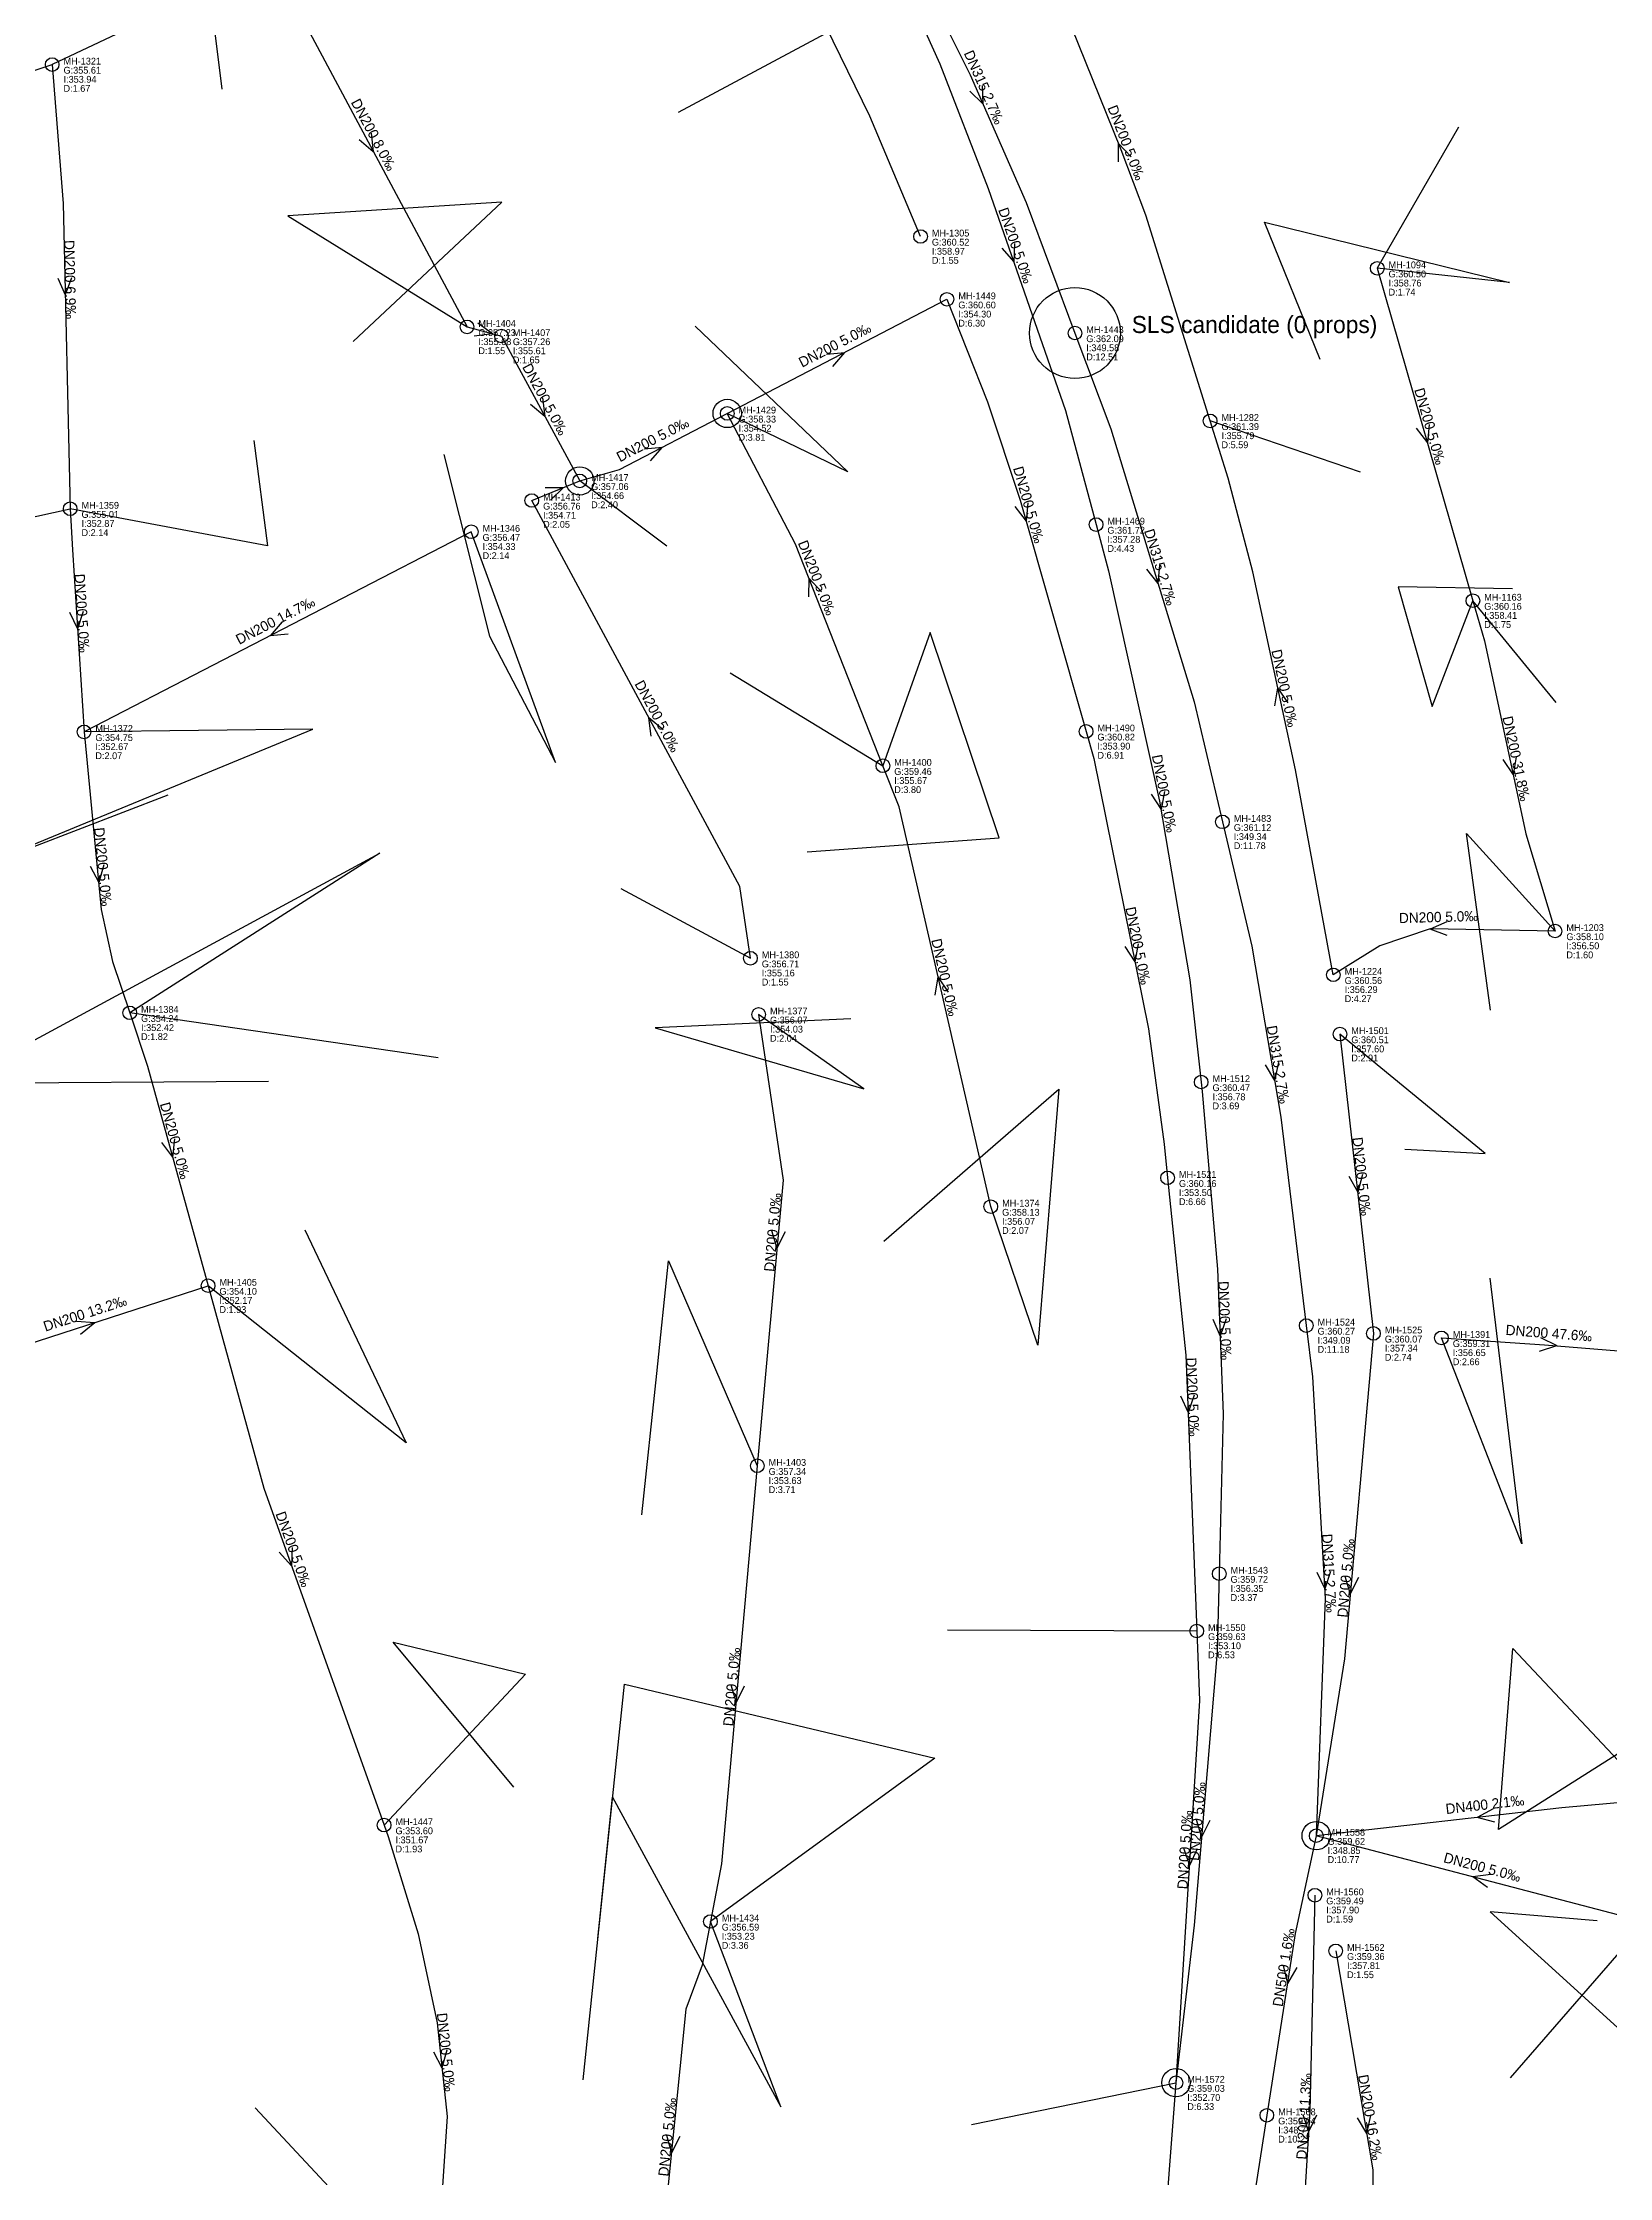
# Model space of a CAD drawing. Header units: metres. Extents: x 449900 to 451990, y 2566732 to 2570847.
# Drawn here: x 450266.7 to 450542.6, y 2567923.1 to 2568299 of the extents above; entities that cross this region are included whole.
import ezdxf
from ezdxf.enums import TextEntityAlignment as Align

# ---------------------------------------------------------------- set-up
doc = ezdxf.new("R2010")
doc.units = ezdxf.units.M
for name, color, linetype in [('SEW-DROP', 6, 'Continuous'), ('SEW-LABEL', 2, 'Continuous'), ('SEW-MH', 7, 'Continuous'), ('SEW-MH-LABEL', 8, 'Continuous'), ('SEW-PIPE-DN200', 3, 'Continuous'), ('SEW-PIPE-DN315', 5, 'Continuous'), ('SEW-PIPE-DN400', 6, 'Continuous'), ('SEW-PIPE-DN500', 1, 'Continuous'), ('SEW-RIDER', 8, 'Continuous'), ('SEW-SLS', 1, 'Continuous')]:
    doc.layers.add(name, color=color, linetype=linetype)

msp = doc.modelspace()

# ---------------------------------------------------------------- linework, layer by layer
at = {"layer": 'SEW-DROP'}
for centre in [(450387.23, 2568233.74), (450361.26, 2568221.86), (450490.98, 2567983.28), (450490.98, 2567983.28), (450490.98, 2567983.28), (450466.27, 2567939.78)]:
    msp.add_circle(centre, 2.5, dxfattribs=at)
at = {"layer": 'SEW-LABEL'}
for p, q in [((450429.96, 2568290.52), (450432.26, 2568288.25)), ((450432.16, 2568291.48), (450432.26, 2568288.25)), ((450322.4, 2568281.97), (450324.88, 2568279.89)), ((450324.52, 2568283.1), (450324.88, 2568279.89)), ((450456.13, 2568278.07), (450456.16, 2568281.3)), ((450458.37, 2568278.94), (450456.16, 2568281.3)), ((450437.86, 2568263.65), (450437.71, 2568260.42)), ((450435.59, 2568262.86), (450437.71, 2568260.42)), ((450269.35, 2568257.57), (450270.62, 2568254.6)), ((450271.75, 2568257.63), (450270.62, 2568254.6)), ((450343.29, 2568249.72), (450345.88, 2568247.79)), ((450342.68, 2568247.4), (450345.88, 2568247.79)), ((450404.7, 2568244.16), (450407.92, 2568244.48)), ((450405.81, 2568242.03), (450407.92, 2568244.48)), ((450352.6, 2568235.36), (450355.08, 2568233.29)), ((450354.71, 2568236.5), (450355.08, 2568233.29)), ((450508.57, 2568231.15), (450510.56, 2568228.59)), ((450510.88, 2568231.81), (450510.56, 2568228.59)), ((450372.63, 2568227.51), (450375.84, 2568227.82)), ((450373.73, 2568225.38), (450375.84, 2568227.82)), ((450355.19, 2568220.68), (450358.42, 2568220.7)), ((450356.09, 2568218.46), (450358.42, 2568220.7)), ((450437.9, 2568217.33), (450439.88, 2568214.78)), ((450440.21, 2568217.99), (450439.88, 2568214.78)), ((450463.38, 2568207), (450463.1, 2568203.79)), ((450401.63, 2568201.45), (450401.64, 2568204.68)), ((450403.86, 2568202.33), (450401.64, 2568204.68)), ((450461.08, 2568206.31), (450463.1, 2568203.79)), ((450271.41, 2568198.73), (450272.8, 2568195.81)), ((450273.8, 2568198.88), (450272.8, 2568195.81)), ((450308.82, 2568197.04), (450306.71, 2568194.59)), ((450309.92, 2568194.9), (450306.71, 2568194.59)), ((450483.69, 2568182.25), (450484.22, 2568185.44)), ((450486.03, 2568182.76), (450484.22, 2568185.44)), ((450373.81, 2568176.91), (450373.44, 2568180.12)), ((450375.92, 2568178.05), (450373.44, 2568180.12)), ((450526.22, 2568173.29), (450525.68, 2568170.1)), ((450523.87, 2568172.78), (450525.68, 2568170.1)), ((450461.89, 2568166.68), (450463.64, 2568163.97)), ((450464.24, 2568167.14), (450463.64, 2568163.97)), ((450277.42, 2568154.23), (450276.52, 2568151.13)), ((450275.04, 2568154), (450276.52, 2568151.13)), ((450514, 2568144.21), (450511.03, 2568142.93)), ((450514.06, 2568141.81), (450511.03, 2568142.93)), ((450457.26, 2568139.87), (450459.03, 2568137.17)), ((450459.61, 2568140.35), (450459.03, 2568137.17)), ((450423.87, 2568131.31), (450424.37, 2568134.51)), ((450426.21, 2568131.85), (450424.37, 2568134.51)), ((450481.96, 2568119.02), (450483.65, 2568116.26)), ((450484.33, 2568119.42), (450483.65, 2568116.26)), ((450287.58, 2568105.37), (450289.53, 2568102.79)), ((450289.89, 2568106), (450289.53, 2568102.79)), ((450496.75, 2568099.44), (450498.28, 2568096.59)), ((450499.14, 2568099.71), (450498.28, 2568096.59)), ((450395.06, 2568089.86), (450395.98, 2568086.77)), ((450397.45, 2568089.65), (450395.98, 2568086.77)), ((450272.59, 2568073.87), (450275.82, 2568073.65)), ((450273.34, 2568071.59), (450275.82, 2568073.65)), ((450472.74, 2568074.22), (450474.06, 2568071.27)), ((450475.14, 2568074.31), (450474.06, 2568071.27)), ((450530.3, 2568068.61), (450533.38, 2568069.58)), ((450530.48, 2568071.01), (450533.38, 2568069.58)), ((450467.08, 2568060.75), (450468.4, 2568057.8)), ((450469.48, 2568060.84), (450468.4, 2568057.8)), ((450310.6, 2568034.04), (450310.48, 2568030.81)), ((450308.34, 2568033.23), (450310.48, 2568030.81)), ((450491.1, 2568029.68), (450492.47, 2568026.75)), ((450493.5, 2568029.82), (450492.47, 2568026.75)), ((450496.04, 2568028.97), (450496.97, 2568025.88)), ((450498.43, 2568028.76), (450496.97, 2568025.88)), ((450387.85, 2568009.82), (450388.78, 2568006.73)), ((450390.24, 2568009.61), (450388.78, 2568006.73)), ((450469.84, 2567986.13), (450470.78, 2567983.04)), ((450472.23, 2567985.93), (450470.78, 2567983.04)), ((450522.15, 2567988.03), (450519.3, 2567986.5)), ((450522.42, 2567985.65), (450519.3, 2567986.5)), ((450467.61, 2567981.12), (450468.63, 2567978.05)), ((450470.01, 2567980.97), (450468.63, 2567978.05)), ((450521.75, 2567976.45), (450518.55, 2567976.05)), ((450521.14, 2567974.13), (450518.55, 2567976.05)), ((450485.18, 2567960.42), (450485.9, 2567957.27)), ((450487.55, 2567960.05), (450485.9, 2567957.27)), ((450335.47, 2567945.23), (450336.98, 2567942.38)), ((450337.85, 2567945.49), (450336.98, 2567942.38)), ((450488.61, 2567934.19), (450489.62, 2567931.13)), ((450491, 2567934.05), (450489.62, 2567931.13)), ((450498.18, 2567933.61), (450499.86, 2567930.85)), ((450500.54, 2567934.01), (450499.86, 2567930.85)), ((450376.52, 2567930.54), (450377.41, 2567927.43)), ((450378.91, 2567930.3), (450377.41, 2567927.43))]:
    msp.add_line(p, q, dxfattribs=at)
at = {"layer": 'SEW-MH'}
for centre in [(450268.33, 2568295.18), (450421.28, 2568264.9), (450501.72, 2568259.3), (450425.94, 2568253.84), (450341.4, 2568248.98), (450347.47, 2568247.37), (450448.48, 2568247.9), (450387.23, 2568233.74), (450472.29, 2568232.42), (450361.26, 2568221.86), (450271.5, 2568216.96), (450352.8, 2568218.41), (450452.2, 2568214.17), (450342.14, 2568212.9), (450518.57, 2568200.77), (450273.94, 2568177.66), (450450.44, 2568177.75), (450414.65, 2568171.69), (450474.46, 2568161.82), (450533.04, 2568142.59), (450391.32, 2568137.8), (450493.99, 2568134.88), (450281.99, 2568128.19), (450392.77, 2568127.91), (450495.16, 2568124.44), (450470.71, 2568116), (450464.8, 2568099.13), (450433.65, 2568094.06), (450295.79, 2568080.14), (450489.22, 2568073.12), (450501.06, 2568071.73), (450513.03, 2568070.94), (450392.53, 2568048.42), (450473.89, 2568029.42), (450469.93, 2568019.33), (450326.8, 2567985.14), (450490.98, 2567983.28), (450490.74, 2567972.79), (450384.27, 2567968.17), (450494.41, 2567963), (450466.27, 2567939.78), (450482.28, 2567934.04)]:
    msp.add_circle(centre, 1.2, dxfattribs=at)
at = {"layer": 'SEW-PIPE-DN200'}
for points in [[(450421.28, 2568264.9), (450412.34, 2568286.09), (450396.83, 2568317.86), (450389.78, 2568329.85), (450376.92, 2568348.48)], [(450472.29, 2568232.42), (450460.95, 2568268.68), (450456.61, 2568280.15), (450438.01, 2568326.28)], [(450306.94, 2568313.44), (450341.4, 2568248.98)], [(450296.09, 2568308.31), (450268.33, 2568295.18)], [(450418.83, 2568308.31), (450424.71, 2568295.29), (450433.21, 2568273.38), (450446.79, 2568234.25), (450452.2, 2568214.17)], [(450268.33, 2568295.18), (450270.24, 2568270.74), (450271.5, 2568216.96)], [(450501.72, 2568259.3), (450518.57, 2568200.77)], [(450387.23, 2568233.74), (450425.94, 2568253.84)], [(450425.94, 2568253.84), (450433.06, 2568235.76), (450438.83, 2568218.45), (450450.44, 2568177.75)], [(450341.4, 2568248.98), (450341.4, 2568248.98), (450347.47, 2568247.37)], [(450347.47, 2568247.37), (450347.47, 2568247.37), (450361.26, 2568221.86)], [(450361.26, 2568221.86), (450368.26, 2568223.88), (450387.23, 2568233.74)], [(450414.65, 2568171.69), (450399.25, 2568210.74), (450387.23, 2568233.74)], [(450493.99, 2568134.88), (450487.35, 2568170.97), (450479.8, 2568205.86), (450475.45, 2568222.33), (450472.29, 2568232.42)], [(450352.8, 2568218.41), (450361.26, 2568221.86)], [(450391.32, 2568137.8), (450389.46, 2568150.41), (450352.8, 2568218.41)], [(450220.49, 2568205.73), (450271.5, 2568216.96)], [(450271.5, 2568216.96), (450271.92, 2568209.75), (450273.94, 2568177.66)], [(450342.14, 2568212.9), (450273.94, 2568177.66)], [(450452.2, 2568214.17), (450454.39, 2568206), (450463.35, 2568165.45), (450468.72, 2568133.97), (450470.71, 2568116)], [(450518.57, 2568200.77), (450520.61, 2568193.68), (450527.91, 2568159.71), (450533.04, 2568142.59)], [(450273.94, 2568177.66), (450276.98, 2568146.41), (450278.98, 2568137.23), (450281.99, 2568128.19)], [(450450.44, 2568177.75), (450451.79, 2568173), (450461.41, 2568125.37), (450464.19, 2568105.05), (450464.8, 2568099.13)], [(450433.65, 2568094.06), (450417.51, 2568164.44), (450414.65, 2568171.69)], [(450533.04, 2568142.59), (450511.07, 2568143), (450502.17, 2568140.01), (450493.99, 2568134.88)], [(450281.99, 2568128.19), (450285.11, 2568118.77), (450295.79, 2568080.14)], [(450392.77, 2568127.91), (450397.06, 2568098.71), (450392.53, 2568048.42)], [(450495.16, 2568124.44), (450501.06, 2568071.73)], [(450470.71, 2568116), (450470.89, 2568114.33), (450473.59, 2568083.04), (450474.6, 2568057.57), (450473.89, 2568029.42)], [(450464.8, 2568099.13), (450468, 2568067.92), (450469.93, 2568019.33)], [(450252.99, 2568066.24), (450295.79, 2568080.14)], [(450295.79, 2568080.14), (450305.59, 2568044.51), (450326.8, 2567985.14)], [(450501.06, 2568071.73), (450495.95, 2568014.43), (450490.98, 2567983.28)], [(450513.03, 2568070.94), (450531.21, 2568069.75), (450550.71, 2568068.16)], [(450392.53, 2568048.42), (450386.22, 2567978.3), (450384.27, 2567968.17)], [(450473.89, 2568029.42), (450473.55, 2568015.74), (450469.47, 2567967.55), (450466.27, 2567939.78)], [(450469.93, 2568019.33), (450470.41, 2568007.06), (450466.27, 2567939.78)], [(450326.8, 2567985.14), (450327.51, 2567983.15), (450332.8, 2567966), (450336.13, 2567950.3), (450337.91, 2567933.81), (450335.71, 2567901.42)], [(450549.03, 2567968.07), (450490.99, 2567983.26), (450490.98, 2567983.28)], [(450490.74, 2567972.79), (450489.85, 2567934.8), (450488.27, 2567908.76), (450489.14, 2567901.52), (450491.55, 2567892.87)], [(450384.27, 2567968.17), (450382.79, 2567960.51), (450379.97, 2567952.75), (450373.54, 2567889.13)], [(450494.41, 2567963), (450500.95, 2567924.41), (450500.85, 2567901.33)], [(450466.27, 2567939.78), (450463.79, 2567907.67), (450459.37, 2567865.09)]]:
    msp.add_lwpolyline(points, dxfattribs=at)
at = {"layer": 'SEW-PIPE-DN315'}
for points in [[(450411.23, 2568329.7), (450418.25, 2568317.03), (450430.01, 2568293.39), (450439.87, 2568270.86), (450448.48, 2568247.9)], [(450448.48, 2568247.9), (450454.81, 2568231.02), (450469.45, 2568182.94), (450474.46, 2568161.82)], [(450474.46, 2568161.82), (450479.64, 2568139.94), (450484.74, 2568109.79), (450489.22, 2568073.12)], [(450489.22, 2568073.12), (450490.33, 2568064.09), (450492.57, 2568025.05), (450490.98, 2567983.28)]]:
    msp.add_lwpolyline(points, dxfattribs=at)
at = {"layer": 'SEW-PIPE-DN400'}
msp.add_lwpolyline([(450550.64, 2567989.65), (450534.22, 2567988.2), (450490.98, 2567983.28)], dxfattribs=at)
at = {"layer": 'SEW-PIPE-DN500'}
for points in [[(450490.98, 2567983.28), (450487.27, 2567966.04), (450482.28, 2567934.04)], [(450482.28, 2567934.04), (450474.57, 2567884.63)]]:
    msp.add_lwpolyline(points, dxfattribs=at)
at = {"layer": 'SEW-RIDER'}
for points in [[(450298.25, 2568290.86), (450296.09, 2568308.31)], [(450378.67, 2568286.81), (450418.83, 2568308.31)], [(450235.3, 2568284.22), (450268.33, 2568295.18)], [(450516.03, 2568284.16), (450501.72, 2568259.3)], [(450321.32, 2568246.39), (450347.56, 2568270.96), (450309.81, 2568268.52), (450341.4, 2568248.98)], [(450491.67, 2568243.22), (450481.89, 2568267.44), (450525.04, 2568256.81), (450501.72, 2568259.3)], [(450381.61, 2568249.13), (450408.5, 2568223.47), (450387.23, 2568233.74)], [(450498.75, 2568223.39), (450472.29, 2568232.42)], [(450303.87, 2568228.95), (450306.24, 2568210.45), (450271.5, 2568216.96)], [(450337.34, 2568226.53), (450345.35, 2568194.54), (450356.98, 2568172.3), (450342.14, 2568212.9)], [(450376.58, 2568210.39), (450361.26, 2568221.86)], [(450525.57, 2568202.86), (450505.43, 2568203.18), (450511.41, 2568182.13), (450518.57, 2568200.77)], [(450533.27, 2568182.84), (450518.57, 2568200.77)], [(450401.32, 2568156.56), (450435.14, 2568159), (450423, 2568195.17), (450414.65, 2568171.69)], [(450387.73, 2568188.08), (450414.65, 2568171.69)], [(450288.71, 2568166.51), (450249.03, 2568151.26), (450314.24, 2568178.17), (450273.94, 2568177.66)], [(450521.68, 2568128.68), (450517.47, 2568159.75), (450533.04, 2568142.59)], [(450306.45, 2568116.08), (450251.01, 2568115.72), (450326.07, 2568156.33), (450281.99, 2568128.19)], [(450368.47, 2568150.1), (450391.32, 2568137.8)], [(450336.32, 2568120.25), (450281.99, 2568128.19)], [(450409.03, 2568127.13), (450374.55, 2568125.53), (450411.3, 2568114.82), (450392.77, 2568127.91)], [(450506.59, 2568104.16), (450520.72, 2568103.4), (450495.16, 2568124.44)], [(450414.81, 2568087.99), (450445.62, 2568114.76), (450441.95, 2568069.64), (450433.65, 2568094.06)], [(450312.86, 2568090), (450330.67, 2568052.47), (450295.79, 2568080.14)], [(450372.22, 2568039.78), (450374.81, 2568064.65), (450376.88, 2568084.54), (450392.53, 2568048.42)], [(450521.57, 2568081.48), (450527.21, 2568034.7), (450513.03, 2568070.94)], [(450426.05, 2568019.54), (450469.93, 2568019.33)], [(450349.64, 2567991.85), (450328.37, 2568017.34), (450351.71, 2568011.75), (450326.8, 2567985.14)], [(450567.14, 2568012.24), (450523.1, 2567984.36), (450525.61, 2568016.25), (450550.64, 2567989.65)], [(450361.86, 2567940.3), (450369.11, 2568009.94), (450423.78, 2567996.95), (450384.27, 2567968.17)], [(450364.45, 2567965.17), (450367.04, 2567990.04), (450396.65, 2567935.55), (450384.27, 2567968.17)], [(450540.44, 2567968.27), (450521.61, 2567969.89), (450558.22, 2567936.67), (450549.03, 2567968.07)], [(450525.2, 2567940.64), (450549.03, 2567968.07)], [(450430.27, 2567932.41), (450466.27, 2567939.78)], [(450304.08, 2567935.33), (450335.71, 2567901.42)]]:
    msp.add_lwpolyline(points, dxfattribs=at)
at = {"layer": 'SEW-SLS'}
msp.add_circle((450448.48, 2568247.9), 8, dxfattribs=at)

# ---------------------------------------------------------------- texts
at = {"layer": 'SEW-LABEL'}
for s, rotation, p in [('DN315 2.7‰', -66.3665, (450431.66, 2568290.82)), ('DN200 8.0‰', -61.8746, (450324.17, 2568282.41)), ('DN200 5.0‰', 291.2592, (450456.7, 2568281.11)), ('DN200 5.0‰', -70.8644, (450437.22, 2568263.04)), ('DN200 6.9‰', -88.6609, (450270.59, 2568257.3)), ('DN200 5.0‰', 27.4464, (450406.59, 2568244.99)), ('DN200 5.0‰', -61.6099, (450354.37, 2568235.81)), ('DN200 5.0‰', -73.9388, (450510.14, 2568231.24)), ('DN200 5.0‰', 27.4462, (450374.51, 2568228.33)), ('DN200 5.0‰', -74.0809, (450439.47, 2568217.42)), ('DN200 5.0‰', 291.5185, (450402.19, 2568204.48)), ('DN315 2.7‰', -73.0658, (450462.66, 2568206.42)), ('DN200 5.0‰', -86.3938, (450272.7, 2568198.51)), ('DN200 14.7‰', 27.326, (450308.04, 2568196.48)), ('DN200 5.0‰', 282.2083, (450484.54, 2568185.17)), ('DN200 5.0‰', 298.3352, (450374.16, 2568180)), ('DN200 31.8‰', -77.8684, (450525.36, 2568172.77)), ('DN200 5.0‰', -78.9445, (450463.35, 2568166.64)), ('DN200 5.0‰', -84.4444, (450276.38, 2568153.82)), ('DN200 5.0‰', -78.5863, (450458.73, 2568139.84)), ('DN200 5.0‰', 1.5595, (450512.53, 2568144.17)), ('DN200 5.0‰', 282.9159, (450424.71, 2568134.24)), ('DN315 2.7‰', -80.4051, (450483.4, 2568118.94)), ('DN200 5.0‰', -74.5499, (450289.13, 2568105.44)), ('DN200 5.0‰', -83.6149, (450498.11, 2568099.28)), ('DN200 5.0‰', 84.855, (450396.12, 2568089.46)), ('DN200 5.0‰', -87.7346, (450474, 2568073.97)), ('DN200 13.2‰', 17.9968, (450274.39, 2568074.39)), ('DN200 47.6‰', -4.354, (450531.89, 2568070.9)), ('DN200 5.0‰', -87.7274, (450468.34, 2568060.5)), ('DN200 5.0‰', -70.3388, (450309.98, 2568033.43)), ('DN315 2.7‰', -86.717, (450492.39, 2568029.45)), ('DN200 5.0‰', 84.902, (450497.1, 2568028.57)), ('DN200 5.0‰', 84.855, (450388.91, 2568009.42)), ('DN200 5.0‰', 85.1676, (450470.91, 2567985.74)), ('DN400 2.1‰', 6.4841, (450520.79, 2567987.87)), ('DN200 5.0‰', 86.4786, (450468.72, 2567980.75)), ('DN200 5.0‰', 345.3301, (450520, 2567976.87)), ('DN500 1.6‰', 81.1358, (450486.13, 2567959.95)), ('DN200 5.0‰', -83.8414, (450336.82, 2567945.07)), ('DN200 11.3‰', 86.5442, (450489.71, 2567933.82)), ('DN200 16.2‰', -80.3816, (450499.61, 2567933.53)), ('DN200 5.0‰', 84.2264, (450377.56, 2567930.13))]:
    msp.add_text(s, height=1.8, rotation=rotation, dxfattribs=at).set_placement(p, align=Align.CENTER)
at = {"layer": 'SEW-MH-LABEL'}
for s, p in [('G:355.61', (450270.33, 2568293.58)), ('MH-1321', (450270.33, 2568295.18)), ('D:1.67', (450270.33, 2568290.38)), ('I:353.94', (450270.33, 2568291.98)), ('G:360.52', (450423.28, 2568263.3)), ('MH-1305', (450423.28, 2568264.9)), ('D:1.55', (450423.28, 2568260.1)), ('I:358.97', (450423.28, 2568261.7)), ('MH-1094', (450503.72, 2568259.3)), ('G:360.50', (450503.72, 2568257.7)), ('D:1.74', (450503.72, 2568254.5)), ('I:358.76', (450503.72, 2568256.1)), ('G:360.60', (450427.94, 2568252.24)), ('MH-1449', (450427.94, 2568253.84)), ('G:357.23', (450343.4, 2568247.38)), ('MH-1404', (450343.4, 2568248.98)), ('MH-1407', (450349.47, 2568247.37)), ('D:6.30', (450427.94, 2568249.04)), ('I:354.30', (450427.94, 2568250.64)), ('MH-1443', (450450.48, 2568247.9)), ('D:1.55', (450343.4, 2568244.18)), ('I:355.68', (450343.4, 2568245.78)), ('G:357.26', (450349.47, 2568245.77)), ('I:355.61', (450349.47, 2568244.17)), ('G:362.09', (450450.48, 2568246.3)), ('I:349.58', (450450.48, 2568244.7)), ('D:1.65', (450349.47, 2568242.57)), ('D:12.51', (450450.48, 2568243.1)), ('G:358.33', (450389.23, 2568232.14)), ('MH-1429', (450389.23, 2568233.74)), ('MH-1282', (450474.29, 2568232.42)), ('D:3.81', (450389.23, 2568228.94)), ('I:354.52', (450389.23, 2568230.54)), ('G:361.39', (450474.29, 2568230.82)), ('I:355.79', (450474.29, 2568229.22)), ('D:5.59', (450474.29, 2568227.62)), ('MH-1417', (450363.26, 2568221.86)), ('MH-1359', (450273.5, 2568216.96)), ('MH-1413', (450354.8, 2568218.41)), ('G:357.06', (450363.26, 2568220.26)), ('D:2.40', (450363.26, 2568217.06)), ('I:354.66', (450363.26, 2568218.66)), ('G:355.01', (450273.5, 2568215.36)), ('I:352.87', (450273.5, 2568213.76)), ('G:356.76', (450354.8, 2568216.81)), ('D:2.05', (450354.8, 2568213.61)), ('I:354.71', (450354.8, 2568215.21)), ('MH-1469', (450454.2, 2568214.17)), ('D:2.14', (450273.5, 2568212.16)), ('G:356.47', (450344.14, 2568211.3)), ('MH-1346', (450344.14, 2568212.9)), ('I:354.33', (450344.14, 2568209.7)), ('G:361.72', (450454.2, 2568212.57)), ('D:4.43', (450454.2, 2568209.37)), ('I:357.28', (450454.2, 2568210.97)), ('D:2.14', (450344.14, 2568208.1)), ('G:360.16', (450520.57, 2568199.17)), ('MH-1163', (450520.57, 2568200.77)), ('D:1.75', (450520.57, 2568195.97)), ('I:358.41', (450520.57, 2568197.57)), ('G:354.75', (450275.94, 2568176.06)), ('MH-1372', (450275.94, 2568177.66)), ('G:360.82', (450452.44, 2568176.15)), ('MH-1490', (450452.44, 2568177.75)), ('D:2.07', (450275.94, 2568172.86)), ('I:352.67', (450275.94, 2568174.46)), ('D:6.91', (450452.44, 2568172.95)), ('I:353.90', (450452.44, 2568174.55)), ('G:359.46', (450416.65, 2568170.09)), ('MH-1400', (450416.65, 2568171.69)), ('I:355.67', (450416.65, 2568168.49)), ('D:3.80', (450416.65, 2568166.89)), ('MH-1483', (450476.46, 2568161.82)), ('G:361.12', (450476.46, 2568160.22)), ('D:11.78', (450476.46, 2568157.02)), ('I:349.34', (450476.46, 2568158.62)), ('MH-1203', (450535.04, 2568142.59)), ('G:358.10', (450535.04, 2568140.99)), ('I:356.50', (450535.04, 2568139.39)), ('G:356.71', (450393.32, 2568136.2)), ('MH-1380', (450393.32, 2568137.8)), ('I:355.16', (450393.32, 2568134.6)), ('MH-1224', (450495.99, 2568134.88)), ('D:1.60', (450535.04, 2568137.79)), ('D:1.55', (450393.32, 2568133)), ('G:360.56', (450495.99, 2568133.28)), ('I:356.29', (450495.99, 2568131.68)), ('MH-1384', (450283.99, 2568128.19)), ('MH-1377', (450394.77, 2568127.91)), ('D:4.27', (450495.99, 2568130.08)), ('G:354.24', (450283.99, 2568126.59)), ('D:1.82', (450283.99, 2568123.39)), ('I:352.42', (450283.99, 2568124.99)), ('G:356.07', (450394.77, 2568126.31)), ('D:2.04', (450394.77, 2568123.11)), ('I:354.03', (450394.77, 2568124.71)), ('MH-1501', (450497.16, 2568124.44)), ('G:360.51', (450497.16, 2568122.84)), ('D:2.91', (450497.16, 2568119.64)), ('I:357.60', (450497.16, 2568121.24)), ('MH-1512', (450472.71, 2568116)), ('G:360.47', (450472.71, 2568114.4)), ('I:356.78', (450472.71, 2568112.8)), ('D:3.69', (450472.71, 2568111.2)), ('G:360.16', (450466.8, 2568097.53)), ('MH-1521', (450466.8, 2568099.13)), ('MH-1374', (450435.65, 2568094.06)), ('D:6.66', (450466.8, 2568094.33)), ('I:353.50', (450466.8, 2568095.93)), ('G:358.13', (450435.65, 2568092.46)), ('D:2.07', (450435.65, 2568089.26)), ('I:356.07', (450435.65, 2568090.86)), ('G:354.10', (450297.79, 2568078.54)), ('MH-1405', (450297.79, 2568080.14)), ('D:1.93', (450297.79, 2568075.34)), ('I:352.17', (450297.79, 2568076.94)), ('G:360.27', (450491.22, 2568071.52)), ('MH-1524', (450491.22, 2568073.12)), ('MH-1525', (450503.06, 2568071.73)), ('MH-1391', (450515.03, 2568070.94)), ('D:11.18', (450491.22, 2568068.32)), ('I:349.09', (450491.22, 2568069.92)), ('G:360.07', (450503.06, 2568070.13)), ('D:2.74', (450503.06, 2568066.93)), ('I:357.34', (450503.06, 2568068.53)), ('G:359.31', (450515.03, 2568069.34)), ('I:356.65', (450515.03, 2568067.74)), ('D:2.66', (450515.03, 2568066.14)), ('MH-1403', (450394.53, 2568048.42)), ('G:357.34', (450394.53, 2568046.82)), ('I:353.63', (450394.53, 2568045.22)), ('D:3.71', (450394.53, 2568043.62)), ('MH-1543', (450475.89, 2568029.42)), ('G:359.72', (450475.89, 2568027.82)), ('I:356.35', (450475.89, 2568026.22)), ('D:3.37', (450475.89, 2568024.62)), ('G:359.63', (450471.93, 2568017.73)), ('MH-1550', (450471.93, 2568019.33)), ('D:6.53', (450471.93, 2568014.53)), ('I:353.10', (450471.93, 2568016.13)), ('MH-1447', (450328.8, 2567985.14)), ('G:353.60', (450328.8, 2567983.54)), ('D:1.93', (450328.8, 2567980.34)), ('I:351.67', (450328.8, 2567981.94)), ('G:359.62', (450492.98, 2567981.68)), ('MH-1558', (450492.98, 2567983.28)), ('I:348.85', (450492.98, 2567980.08)), ('D:10.77', (450492.98, 2567978.48)), ('MH-1560', (450492.74, 2567972.79)), ('G:359.49', (450492.74, 2567971.19)), ('I:357.90', (450492.74, 2567969.59)), ('G:356.59', (450386.27, 2567966.57)), ('MH-1434', (450386.27, 2567968.17)), ('I:353.23', (450386.27, 2567964.97)), ('D:1.59', (450492.74, 2567967.99)), ('D:3.36', (450386.27, 2567963.37)), ('G:359.36', (450496.41, 2567961.4)), ('MH-1562', (450496.41, 2567963)), ('D:1.55', (450496.41, 2567958.2)), ('I:357.81', (450496.41, 2567959.8)), ('MH-1572', (450468.27, 2567939.78)), ('G:359.03', (450468.27, 2567938.18)), ('D:6.33', (450468.27, 2567934.98)), ('I:352.70', (450468.27, 2567936.58)), ('G:359.04', (450484.28, 2567932.44)), ('MH-1568', (450484.28, 2567934.04)), ('D:10.27', (450484.28, 2567929.24)), ('I:348.77', (450484.28, 2567930.84))]:
    msp.add_text(s, height=1.2, dxfattribs=at).set_placement(p)
at = {"layer": 'SEW-SLS'}
msp.add_text('SLS candidate (0 props)', height=3, dxfattribs=at).set_placement((450458.48, 2568247.9))

doc.saveas('drawing.dxf')
